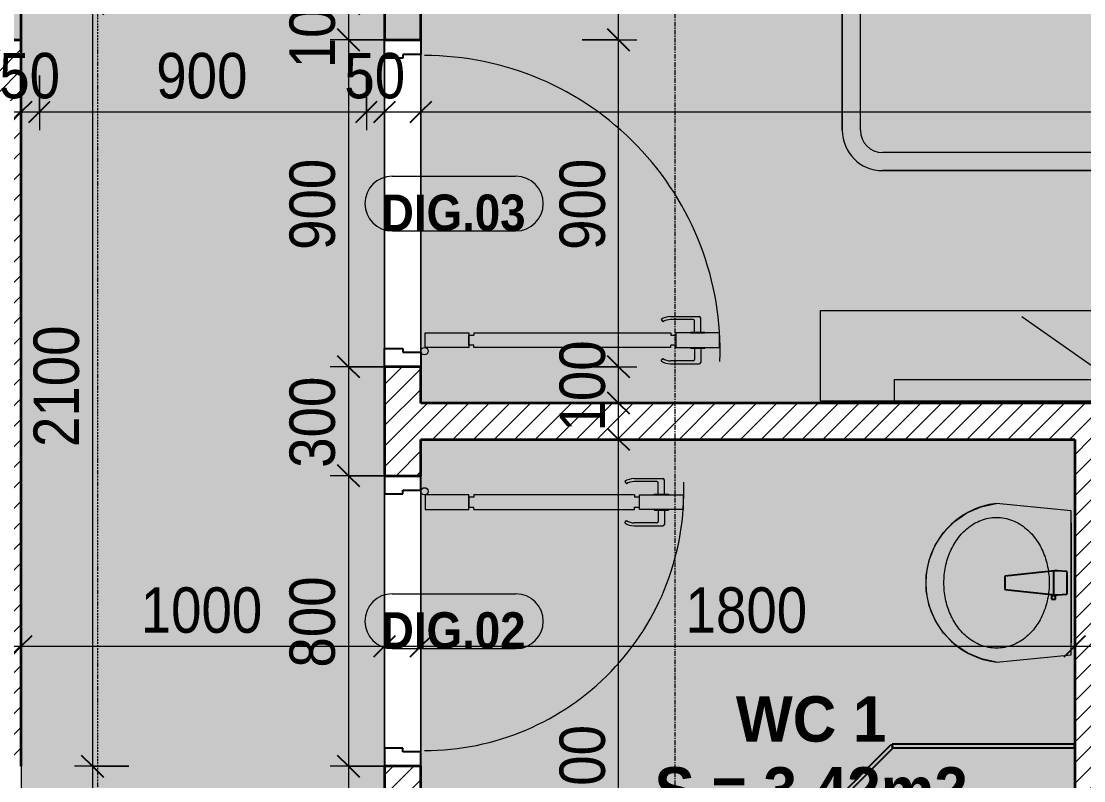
# Model space of a CAD drawing. Header units: millimetres. Extents: x 31499 to 223976, y 3719 to 80291.
# Drawn here: x 37053 to 39978, y 74297 to 76388 of the extents above; entities that cross this region are included whole.
import ezdxf

# ---------------------------------------------------------------- set-up
doc = ezdxf.new("R2010")
doc.units = ezdxf.units.MM
doc.linetypes.add('Dash Dot 3_16_', pattern=[7.9375, 4.7625, -1.5875, 0, -1.5875])
doc.linetypes.add('Grid Line', pattern=[22.225, 12.7, -3.175, 3.175, -3.175])
for name, color, linetype, lineweight in [('0-1', 7, 'Continuous', 5), ('A-ANNO-DIMS', 211, 'Continuous', 9), ('A-ANNO-DIMS-50', 211, 'Continuous', 9), ('A-DETL-GENF-1', 7, 'Continuous', 18), ('A-DETL-GENF-5', 9, 'Continuous', 18), ('A-DETL-MEDM', 33, 'Continuous', 35), ('A-DETL-THIN', 151, 'Continuous', 18), ('A-DOOR', 31, 'Continuous', 18), ('A-DOOR-1', 7, 'Continuous', 18), ('A-DOOR-3', 90, 'Continuous', 25), ('A-DOOR-IDEN', 31, 'Continuous', 9), ('A-FLOR-3', 7, 'Continuous', 18), ('A-GLAZ-CURT', 52, 'Continuous', 18), ('A-GLAZ-CURT-1', 90, 'Continuous', 25), ('A-WALL-5', 250, 'Continuous', 35), ('A-WALL-PATT-1', 9, 'Continuous', 18), ('G-ANNO-SYMB-1', 111, 'Dash Dot 3_16_', 18), ('G-ANNO-TEXT-1', 7, 'Continuous', 9), ('I-FURN', 30, 'Continuous', 18), ('I-FURN-2', 253, 'Continuous', 18), ('P-SANR-FIXT', 6, 'Continuous', 18), ('P-SANR-FIXT-1', 253, 'Continuous', 18), ('P-SANR-FIXT-2', 221, 'Continuous', 25), ('S-GRID-1', 1, 'Grid Line', 9)]:
    doc.layers.add(name, color=color, linetype=linetype, lineweight=lineweight)
doc.styles.add('Arial_B', font='arialbd.ttf', dxfattribs={"width": 0.9, "height": 100})
doc.styles.add('Arial_B_2', font='arialbd.ttf', dxfattribs={"width": 0.95, "height": 125})
doc.styles.add('UTM Avo', font='', dxfattribs={"width": 0.9, "height": 125})
doc.styles.get('UTM Avo').set_extended_font_data('UTM Avo')
doc.dimstyles.new('1_Dim_chi_tiet_2_5', dxfattribs={"dimscale": 304.8, "dimtxt": 124.912619, "dimasz": 0.19685, "dimexe": 0.164042, "dimexo": 0.0625, "dimgap": 0.016404, "dimtad": 1, "dimdec": 0, "dimrnd": 5, "dimzin": 0, "dimdsep": 46, "dimtxsty": 'UTM Avo', "dimblk1": 'OBLIQUE', "dimblk2": 'OBLIQUE', "dimsah": 1, "dimcen": 0.09, "dimdle": 0.164042, "dimazin": 0, "dimtfac": 1, "dimtdec": 4, "dimtix": 1, "dimtmove": 0, "dimatfit": 3, "dimfxl": 0.328084, "dimfxlon": 1, "dimtvp": 1, "dimtolj": 1, "dimtzin": 0, "dimarcsym": 2})
pattern_1 = [(45, (0, 0), (-28.284271, 28.284271), [])]

# ---------------------------------------------------------------- blocks, each defined once
blk = doc.blocks.new('DOOR_CW_01 CANH MO-PANEL KINH - DIW_01-900x2200-CỬA GỖ VÂN LAMINATE-553375-TKCS_CĂN HỘ LOẠI 2A - MẶT BẰNG')
at = {"layer": 'A-DETL-GENF-1'}
for p, q in [((-397, -182), (-397, -62)), ((-397, -62), (-357, -62)), ((-357, -62), (-357, -182)), ((-357, -182), (-397, -182)), ((-397, -196), (-391, -196)), ((-397, -738), (-397, -196)), ((-391, -196), (-391, -182)), ((-391, -182), (-363, -182)), ((-363, -182), (-363, -196)), ((-357, -196), (-363, -196)), ((-357, -196), (-357, -738)), ((-433.9, -711.2), (-427.3, -715.8)), ((-320.1, -711.2), (-326.7, -715.8)), ((-442, -737), (-442, -816.5)), ((-434, -799.5), (-434, -737)), ((-397, -738), (-391, -738)), ((-357, -752), (-397, -752)), ((-397, -752), (-397, -872)), ((-391, -752), (-391, -738)), ((-363, -752), (-391, -752)), ((-357, -738), (-363, -738)), ((-363, -738), (-363, -752)), ((-357, -872), (-357, -752)), ((-320, -799.5), (-320, -737)), ((-312, -737), (-312, -816.5)), ((-399, -803.5), (-430, -803.5)), ((-399, -792.2), (-399, -831.8)), ((-397, -792.2), (-399, -792.2)), ((-397, -792.2), (-397, -831.8)), ((-357, -792.2), (-357, -831.8)), ((-357, -792.2), (-355, -792.2)), ((-355, -792.2), (-355, -831.8)), ((-355, -803.5), (-324, -803.5)), ((-399, -820.5), (-438, -820.5)), ((-399, -831.8), (-397, -831.8)), ((-355, -831.8), (-357, -831.8)), ((-355, -820.5), (-316, -820.5)), ((-397, -872), (-357, -872))]:
    blk.add_line(p, q, dxfattribs=at)
blk.add_circle((-407, -60), 10, dxfattribs=at)
for centre, radius, start, end in [((-407, -60), 814, 268, 0), ((-397, -737), 45, 145, 180), ((-397, -737), 37, 145, 180), ((-357, -737), 37, 0, 35), ((-357, -737), 45, 360, 35), ((-438, -816.5), 4, 180, 270), ((-430, -799.5), 4, 180, 270), ((-324, -799.5), 4, 270, 0), ((-316, -816.5), 4, 270, 0)]:
    blk.add_arc(centre, radius, start, end, dxfattribs=at)
at = {"layer": 'A-DOOR-1'}
blk.add_line((-407, -50), (-382, -50), dxfattribs=at)
at = {"layer": 'A-DOOR-3'}
for p, q in [((-450, -50), (-450, 50)), ((-450, 50), (-400, 50)), ((-400, 50), (-400, 0)), ((400, 0), (400, 50)), ((400, 50), (450, 50)), ((-410, 0), (-410, -50)), ((-400, 0), (-410, 0)), ((410, 0), (400, 0)), ((410, -50), (410, 0)), ((-410, -50), (-450, -50)), ((450, -50), (410, -50))]:
    blk.add_line(p, q, dxfattribs=at)
blk = doc.blocks.new('DOOR_CW_01 CANH MO-PANEL KINH - DIG_02-800x2200-CỬA NHÔM KÍNH-400864-TKCS_CĂN HỘ LOẠI 2A - MẶT BẰNG')
at = {"layer": 'A-DETL-GENF-1'}
for p, q in [((-347, 772), (-307, 772)), ((-347, 652), (-347, 772)), ((-307, 772), (-307, 652)), ((-349, 731.8), (-347, 731.8)), ((-349, 692.2), (-349, 731.8)), ((-347, 692.2), (-347, 731.8)), ((-307, 692.2), (-307, 731.8)), ((-305, 731.8), (-307, 731.8)), ((-305, 692.2), (-305, 731.8)), ((-392, 637), (-392, 716.5)), ((-349, 720.5), (-388, 720.5)), ((-349, 703.5), (-380, 703.5)), ((-305, 720.5), (-266, 720.5)), ((-305, 703.5), (-274, 703.5)), ((-262, 637), (-262, 716.5)), ((-384, 699.5), (-384, 637)), ((-347, 692.2), (-349, 692.2)), ((-307, 692.2), (-305, 692.2)), ((-270, 699.5), (-270, 637)), ((-307, 652), (-347, 652)), ((-313, 652), (-341, 652)), ((-341, 652), (-341, 638)), ((-313, 638), (-313, 652)), ((-383.9, 611.2), (-377.3, 615.8)), ((-347, 638), (-341, 638)), ((-347, 638), (-347, 196)), ((-307, 638), (-313, 638)), ((-307, 196), (-307, 638)), ((-270.1, 611.2), (-276.7, 615.8)), ((-347, 196), (-341, 196)), ((-307, 182), (-347, 182)), ((-347, 182), (-347, 62)), ((-341, 196), (-341, 182)), ((-341, 182), (-313, 182)), ((-307, 196), (-313, 196)), ((-313, 182), (-313, 196)), ((-307, 62), (-307, 182)), ((-347, 62), (-307, 62))]:
    blk.add_line(p, q, dxfattribs=at)
blk.add_circle((-357, 60), 10, dxfattribs=at)
for centre, radius, start, end in [((-357, 60), 714, 360, 92), ((-388, 716.5), 4, 90, 180), ((-380, 699.5), 4, 90, 180), ((-274, 699.5), 4, 0, 90), ((-266, 716.5), 4, 0, 90), ((-347, 637), 45, 180, 215), ((-347, 637), 37, 180, 215), ((-307, 637), 37, 325, 0), ((-307, 637), 45, 325, 0)]:
    blk.add_arc(centre, radius, start, end, dxfattribs=at)
at = {"layer": 'A-DOOR-1'}
blk.add_line((-357, 50), (-332, 50), dxfattribs=at)
at = {"layer": 'A-DOOR-3'}
for p, q in [((-360, 50), (-400, 50)), ((-400, 50), (-400, -50)), ((-360, 0), (-360, 50)), ((400, 50), (360, 50)), ((360, 50), (360, 0)), ((400, -50), (400, 50)), ((-350, 0), (-360, 0)), ((-350, -50), (-350, 0)), ((360, 0), (350, 0)), ((350, 0), (350, -50)), ((-400, -50), (-350, -50)), ((350, -50), (400, -50))]:
    blk.add_line(p, q, dxfattribs=at)
blk = doc.blocks.new('bonruatreo - Chậu rửa-348246-TKCS_CĂN HỘ LOẠI 2A - MẶT BẰNG')
at = {"layer": 'P-SANR-FIXT-1'}
for p, q in [((-218.6, 205), (-198.4, 0)), ((198.4, 0), (218.6, 205)), ((-198.4, 0), (198.4, 0)), ((165, 0), (-165, 0))]:
    blk.add_line(p, q, dxfattribs=at)
at = {"layer": 'P-SANR-FIXT-1', "flags": 128}
blk.add_lwpolyline([(-218.6, 205), (-209.7, 246.6), (-192.9, 285.8), (-168.9, 321), (-138.6, 350.9), (-103.1, 374.4), (-63.7, 390.6), (-22, 398.9), (20.6, 399), (62.4, 391), (101.9, 375), (137.5, 351.7), (168, 322), (192.2, 287), (209.2, 247.9), (218.4, 206.4), (218.6, 205)], dxfattribs=at)
at = {"layer": 'P-SANR-FIXT-1'}
blk.add_arc((0, 180), 220, 6.525, 173.475, dxfattribs=at)
for points in [[(-180, 205), (-180, 212.4), (-178.6, 227.3), (-172.4, 248.8), (-162.5, 268.9), (-149.4, 287), (-133.8, 303), (-116.1, 316.6), (-96.9, 327.9), (-76.5, 336.8), (-55.2, 343.5), (-33.3, 347.9), (-11.2, 350.1), (11.1, 350.1), (33.3, 347.9), (55.2, 343.5), (76.5, 336.8), (96.9, 327.9), (116.1, 316.6), (133.8, 302.9), (149.5, 287), (162.5, 268.8), (172.4, 248.8), (178.6, 227.3), (180, 212.4), (180, 205)], [(180, 205), (180, 197.6), (178.6, 182.7), (172.4, 161.2), (162.5, 141.2), (149.5, 123), (133.8, 107.1), (116.1, 93.4), (96.9, 82.1), (76.5, 73.2), (55.2, 66.5), (33.3, 62.1), (11.1, 59.9), (-11.2, 59.9), (-33.3, 62.1), (-55.2, 66.5), (-76.5, 73.2), (-96.9, 82.1), (-116.1, 93.4), (-133.8, 107), (-149.4, 123), (-162.5, 141.1), (-172.4, 161.2), (-178.6, 182.7), (-180, 197.6), (-180, 205)]]:
    blk.add_open_spline(points, degree=3, dxfattribs=at)
at = {"layer": 'P-SANR-FIXT-2'}
for p, q in [((-18.5, 182.5), (-32.2, 52.9)), ((18.5, 182.5), (-18.5, 182.5)), ((33, 45.4), (18.5, 182.5)), ((-35.6, 54.2), (-44.7, 54.2)), ((-44.7, 54.2), (-44.7, 42.8)), ((-44.7, 42.8), (-35.6, 42.8)), ((-35.6, 52.9), (-35.6, 54.2)), ((-32.2, 52.9), (-35.6, 52.9)), ((-35.6, 44.2), (-35.6, 52.9)), ((-35.6, 42.8), (-35.6, 44.2)), ((-35.6, 44.2), (-33.1, 44.2)), ((-32.2, 52.9), (-33.1, 44.2)), ((-33, 37.3), (-31.4, 12.2)), ((32.7, 48.5), (-32.7, 48.5)), ((31.4, 12.2), (33, 37.3)), ((-30.2, 11), (30.2, 11))]:
    blk.add_line(p, q, dxfattribs=at)
for centre, radius, start, end in [((5.5, 41.4), 38.7, 175.8543, 186.034), ((-5.5, 41.4), 38.7, 353.966, 6.034), ((-30.1, 12.3), 1.3, 183.5997, 268.7722), ((30.1, 12.3), 1.3, 271.2278, 356.4003)]:
    blk.add_arc(centre, radius, start, end, dxfattribs=at)
blk = doc.blocks.new('System Panel - Glazed-901211-TKCS_CĂN HỘ LOẠI 2A - MẶT BẰNG')
at = {"layer": 'A-GLAZ-CURT-1'}
for p, q in [((316.6, 5), (-316.6, 5)), ((-316.6, 5), (-316.6, -5)), ((316.6, -5), (316.6, 5)), ((-316.6, -5), (316.6, -5))]:
    blk.add_line(p, q, dxfattribs=at)
blk = doc.blocks.new('System Panel - Glazed-901212-TKCS_CĂN HỘ LOẠI 2A - MẶT BẰNG')
at = {"layer": 'A-GLAZ-CURT-1'}
for p, q in [((251.1, 5), (-251.1, 5)), ((-251.1, 5), (-251.1, -5)), ((251.1, -5), (251.1, 5)), ((-251.1, -5), (251.1, -5))]:
    blk.add_line(p, q, dxfattribs=at)
blk = doc.blocks.new('GIUONG NGU-2TAB-1600x2000 - GIUONG NGU-2TAB-1600x2000-V5-TKCS_CĂN HỘ LOẠI 2A - MẶT BẰNG')
at = {"layer": 'I-FURN-2'}
for p, q in [((458.5, 0), (8.5, 0)), ((8.5, 0), (8.5, -50)), ((458.5, -50), (458.5, 0)), ((2108.2, 0), (458.5, 0)), ((458.5, 0), (458.5, -50)), ((458.5, 0), (2108.2, 0)), ((2108.2, -50), (2108.2, 0)), ((2558.2, 0), (2108.2, 0)), ((2108.2, 0), (2108.2, -50)), ((2558.2, -50), (2558.2, 0)), ((458.5, -50), (8.5, -50)), ((8.5, -50), (8.5, -450.3)), ((8.5, -50), (458.5, -50)), ((458.5, -50), (8.5, -50)), ((8.5, -50), (8.5, -450.3)), ((458.5, -450.3), (458.5, -50)), ((2108.2, -50), (458.5, -50)), ((458.5, -50), (458.5, -1938.9)), ((458.5, -50), (2108.2, -50)), ((458.5, -1938.9), (458.5, -50)), ((458.5, -450.3), (458.5, -50)), ((458.5, -50), (2108.2, -50)), ((2558.2, -50), (2108.2, -50)), ((2108.2, -50), (2108.2, -450.3)), ((2108.2, -1938.9), (2108.2, -50)), ((2108.2, -50), (2558.2, -50)), ((2108.2, -50), (2558.2, -50)), ((2108.2, -450.3), (2108.2, -50)), ((2108.2, -50), (2108.2, -1938.9)), ((2558.2, -450.3), (2558.2, -50)), ((2558.2, -50), (2558.2, -450.3)), ((233.5, -86.8), (233.5, -413.5)), ((2333.2, -86.8), (2333.2, -413.5)), ((508.5, -100), (2058.2, -100)), ((508.5, -1938.9), (508.5, -100)), ((2058.2, -100), (2058.2, -1938.9)), ((120.2, -250.2), (346.8, -250.2)), ((2446.5, -250.2), (2219.8, -250.2)), ((8.5, -450.3), (458.5, -450.3)), ((8.5, -450.3), (458.5, -450.3)), ((2108.2, -450.3), (2558.2, -450.3)), ((2558.2, -450.3), (2108.2, -450.3)), ((1997.1, -2000), (569.6, -2000)), ((569.6, -2050), (1997.1, -2050)), ((1997.1, -2050), (569.6, -2050))]:
    blk.add_line(p, q, dxfattribs=at)
for centre in [(233.5, -250.2), (2333.2, -250.2)]:
    blk.add_circle(centre, 150.7, dxfattribs=at)
for centre, radius, start, end in [((569.6, -1938.9), 111.1, 180, 270), ((569.6, -1938.9), 111.1, 180, 270), ((569.6, -1938.9), 61.1, 180, 270), ((1997.1, -1938.9), 111.1, 270, 360), ((1997.1, -1938.9), 61.1, 270, 0), ((1997.1, -1938.9), 111.1, 270, 0)]:
    blk.add_arc(centre, radius, start, end, dxfattribs=at)
blk = doc.blocks.new('RES_BAN AN - RES_BAN AN-901221-TKCS_CĂN HỘ LOẠI 2A - MẶT BẰNG')
at = {"layer": 'I-FURN-2'}
for p, q in [((0, 250), (1600, 250)), ((0, 0), (0, 250)), ((1600, 250), (1600, 0)), ((1600, 0), (0, 0))]:
    blk.add_line(p, q, dxfattribs=at)
blk = doc.blocks.new('KE TIVI-2 - KE TIVI-2-901222-TKCS_CĂN HỘ LOẠI 2A - MẶT BẰNG')
at = {"layer": 'I-FURN-2'}
for p, q in [((0, 60), (-245.7, 232.1)), ((213, 209.1), (0, 60)), ((-595.6, 60), (595.6, 60)), ((-595.6, 0), (-595.6, 60)), ((595.6, 60), (595.6, 0)), ((595.6, 0), (-595.6, 0))]:
    blk.add_line(p, q, dxfattribs=at)
blk = doc.blocks.new('NCV_TKTC_TANG 2_rvt-1-TKCS_CĂN HỘ LOẠI 2A - MẶT BẰNG')
at = {"layer": 'A-WALL-PATT-1'}
h = blk.add_hatch(dxfattribs=at)
h.set_pattern_fill('FP_1', color=256, style=0, pattern_type=2)
h.set_pattern_definition(pattern_1)
h.paths.add_polyline_path([(37014.4, 74336.9), (37052.6, 74336.9), (37052.6, 76336.9), (36952.6, 76336.9), (36952.6, 74336.9)])
h = blk.add_hatch(dxfattribs=at)
h.set_pattern_fill('FP_1', color=256, style=0, pattern_type=2)
h.set_pattern_definition(pattern_1)
h.paths.add_polyline_path([(38084.6, 73436.9), (38152.6, 73436.9), (38152.6, 74336.9), (38052.6, 74336.9), (38052.6, 73436.9)])
h.paths.add_polyline_path([(38152.6, 75136.9), (38152.6, 75436.9), (38052.6, 75436.9), (38052.6, 75136.9)])
h = blk.add_hatch(dxfattribs=at)
h.set_pattern_fill('FP_1', color=256, style=0, pattern_type=2)
h.set_pattern_definition(pattern_1)
h.paths.add_polyline_path([(38353, 75236.9), (40052.6, 75236.9), (40052.6, 75336.9), (38152.6, 75336.9), (38152.6, 75236.9)])
h = blk.add_hatch(dxfattribs=at)
h.set_pattern_fill('FP_1', color=256, style=0, pattern_type=2)
h.set_pattern_definition(pattern_1)
h.paths.add_polyline_path([(40052.6, 73436.9), (40052.6, 75236.9), (39952.6, 75236.9), (39952.6, 73436.9)])
at = {"layer": 'A-FLOR-3'}
for p, q in [((38052.6, 75486.9), (38052.6, 76286.9)), ((38052.6, 76286.9), (38052.6, 75486.9)), ((38152.6, 76296.9), (38152.6, 75476.9)), ((38152.6, 75476.9), (38152.6, 76296.9)), ((38052.6, 74386.9), (38052.6, 75086.9)), ((38052.6, 75086.9), (38052.6, 74386.9)), ((38152.6, 74376.9), (38152.6, 75096.9)), ((39452, 74386.9), (39952.6, 74386.9))]:
    blk.add_line(p, q, dxfattribs=at)
at = {"layer": 'A-WALL-5'}
for p, q in [((37052.6, 74336.9), (37052.6, 76336.9)), ((38152.6, 75436.9), (38052.6, 75436.9)), ((38052.6, 75436.9), (38052.6, 75136.9)), ((38152.6, 75336.9), (38152.6, 75436.9)), ((40052.6, 75336.9), (38152.6, 75336.9)), ((38152.6, 75136.9), (38152.6, 75236.9)), ((38152.6, 75236.9), (39952.6, 75236.9)), ((39952.6, 75236.9), (39952.6, 73436.9)), ((38052.6, 75136.9), (38152.6, 75136.9)), ((38152.6, 74336.9), (38052.6, 74336.9)), ((38052.6, 74336.9), (38052.6, 73436.9)), ((38152.6, 73436.9), (38152.6, 74336.9))]:
    blk.add_line(p, q, dxfattribs=at)
at = {"layer": 'A-DOOR'}
for name, p, rotation in [('DOOR_CW_01 CANH MO-PANEL KINH - DIW_01-900x2200-CỬA GỖ VÂN LAMINATE-553375-TKCS_CĂN HỘ LOẠI 2A - MẶT BẰNG', (38102.6, 75886.9), 89.99999999999908), ('DOOR_CW_01 CANH MO-PANEL KINH - DIG_02-800x2200-CỬA NHÔM KÍNH-400864-TKCS_CĂN HỘ LOẠI 2A - MẶT BẰNG', (38102.6, 74736.9), 269.9999999999991)]:
    blk.add_blockref(name, p, dxfattribs=dict(at, rotation=rotation))
at = {"layer": 'A-GLAZ-CURT', "rotation": 44.99999999999893}
blk.add_blockref('System Panel - Glazed-901211-TKCS_CĂN HỘ LOẠI 2A - MẶT BẰNG', (39226.4, 74168.5), dxfattribs=at)
at = {"layer": 'A-GLAZ-CURT'}
blk.add_blockref('System Panel - Glazed-901212-TKCS_CĂN HỘ LOẠI 2A - MẶT BẰNG', (39701.4, 74392.4), dxfattribs=at)
at = {"layer": 'I-FURN'}
for name, p in [('GIUONG NGU-2TAB-1600x2000 - GIUONG NGU-2TAB-1600x2000-V5-TKCS_CĂN HỘ LOẠI 2A - MẶT BẰNG', (38854.1, 78026.9)), ('RES_BAN AN - RES_BAN AN-901221-TKCS_CĂN HỘ LOẠI 2A - MẶT BẰNG', (39252.6, 75342)), ('KE TIVI-2 - KE TIVI-2-901222-TKCS_CĂN HỘ LOẠI 2A - MẶT BẰNG', (40052.6, 75342))]:
    blk.add_blockref(name, p, dxfattribs=at)
at = {"layer": 'P-SANR-FIXT', "rotation": 89.99999999999937}
blk.add_blockref('bonruatreo - Chậu rửa-348246-TKCS_CĂN HỘ LOẠI 2A - MẶT BẰNG', (39942.6, 74842), dxfattribs=at)
blk = doc.blocks.new('STN_Door Tag - STN_Door Tag-1788670-TKCS_CĂN HỘ LOẠI 2A - MẶT BẰNG')
at = {"layer": 'A-DOOR-IDEN'}
for p, q in [((-3.37, 1.495), (3.431, 1.495)), ((-3.37, -1.524), (3.431, -1.524))]:
    blk.add_line(p, q, dxfattribs=at)
for centre, start, end in [((-3.37, -0.015), 90, 270), ((3.431, -0.015), 270, 90)]:
    blk.add_arc(centre, 1.509, start, end, dxfattribs=at)
blk = doc.blocks.new('DIMBLOCK26-TKCS_CĂN HỘ LOẠI 2A - MẶT BẰNG')
at = {"layer": 'A-ANNO-DIMS-50'}
for p, q in [((37052.6, 74767.1), (37052.6, 74617.1)), ((37052.6, 74667.1), (37052.6, 74767.1)), ((38052.6, 74767.1), (38052.6, 74617.1)), ((38052.6, 74667.1), (38052.6, 74767.1)), ((37002.6, 74667.1), (38102.6, 74667.1))]:
    blk.add_line(p, q, dxfattribs=at)
at = {"layer": 'A-ANNO-DIMS-50', "lineweight": 25}
for p, q in [((37052.6, 74667.1), (37082.6, 74697.1)), ((38052.6, 74667.1), (38082.6, 74697.1)), ((37052.6, 74667.1), (37022.6, 74637.1)), ((38052.6, 74667.1), (38022.6, 74637.1))]:
    blk.add_line(p, q, dxfattribs=at)
at = {"layer": 'A-ANNO-DIMS-50', "color": 0, "insert": (37381.4, 74829.5), "char_height": 125, "width": 410.824, "attachment_point": 1, "line_spacing_factor": 1.110334, "style": 'UTM Avo'}
blk.add_mtext('1000', dxfattribs=at)
blk = doc.blocks.new('_Oblique')
at = {"color": 0, "linetype": 'ByBlock', "lineweight": -2}
blk.add_line((-0.5, -0.5), (0.5, 0.5), dxfattribs=at)
blk = doc.blocks.new('DIMBLOCK32-TKCS_CĂN HỘ LOẠI 2A - MẶT BẰNG')
at = {"layer": 'A-ANNO-DIMS-50'}
for p, q in [((38152.6, 74767.1), (38152.6, 74617.1)), ((38152.6, 74667.1), (38152.6, 74767.1)), ((39952.6, 74767.1), (39952.6, 74617.1)), ((39952.6, 74667.1), (39952.6, 74767.1)), ((38102.6, 74667.1), (40002.6, 74667.1))]:
    blk.add_line(p, q, dxfattribs=at)
at = {"layer": 'A-ANNO-DIMS-50', "lineweight": 25}
for p, q in [((38152.6, 74667.1), (38182.6, 74697.1)), ((39952.6, 74667.1), (39982.6, 74697.1)), ((38152.6, 74667.1), (38122.6, 74637.1)), ((39952.6, 74667.1), (39922.6, 74637.1))]:
    blk.add_line(p, q, dxfattribs=at)
at = {"layer": 'A-ANNO-DIMS-50', "color": 0, "insert": (38881.4, 74829.5), "char_height": 125, "width": 410.824, "attachment_point": 1, "line_spacing_factor": 1.110334, "style": 'UTM Avo'}
blk.add_mtext('1800', dxfattribs=at)
blk = doc.blocks.new('DIMBLOCK35-TKCS_CĂN HỘ LOẠI 2A - MẶT BẰNG')
at = {"layer": 'A-ANNO-DIMS-50', "lineweight": 25}
for p, q in [((38696.8, 75236.9), (38666.8, 75266.9)), ((38696.8, 75236.9), (38726.8, 75206.9)), ((38696.8, 73336.9), (38666.8, 73366.9)), ((38696.8, 73336.9), (38726.8, 73306.9))]:
    blk.add_line(p, q, dxfattribs=at)
at = {"layer": 'A-ANNO-DIMS-50'}
for p, q in [((38696.8, 73286.9), (38696.8, 75286.9)), ((38596.8, 75236.9), (38746.8, 75236.9)), ((38696.8, 75236.9), (38596.8, 75236.9)), ((38596.8, 73336.9), (38746.8, 73336.9)), ((38696.8, 73336.9), (38596.8, 73336.9))]:
    blk.add_line(p, q, dxfattribs=at)
at = {"layer": 'A-ANNO-DIMS-50', "color": 0, "insert": (38534.4, 74115.8), "char_height": 125, "width": 410.824, "attachment_point": 1, "rotation": 90, "line_spacing_factor": 1.110334, "style": 'UTM Avo'}
blk.add_mtext('1900', dxfattribs=at)
blk = doc.blocks.new('DIMBLOCK36-TKCS_CĂN HỘ LOẠI 2A - MẶT BẰNG')
at = {"layer": 'A-ANNO-DIMS-50'}
for p, q in [((38152.6, 76238.6), (38152.6, 76088.6)), ((38152.6, 76138.6), (38152.6, 76238.6)), ((42452.6, 76238.6), (42452.6, 76088.6)), ((42452.6, 76138.6), (42452.6, 76238.6)), ((38102.6, 76138.6), (42502.6, 76138.6))]:
    blk.add_line(p, q, dxfattribs=at)
at = {"layer": 'A-ANNO-DIMS-50', "lineweight": 25}
for p, q in [((38152.6, 76138.6), (38182.6, 76168.6)), ((42452.6, 76138.6), (42482.6, 76168.6)), ((38152.6, 76138.6), (38122.6, 76108.6)), ((42452.6, 76138.6), (42422.6, 76108.6))]:
    blk.add_line(p, q, dxfattribs=at)
at = {"layer": 'A-ANNO-DIMS-50', "color": 0, "insert": (40131.4, 76301), "char_height": 125, "width": 410.824, "attachment_point": 1, "line_spacing_factor": 1.110334, "style": 'UTM Avo'}
blk.add_mtext('4300', dxfattribs=at)
blk = doc.blocks.new('DIMBLOCK38-TKCS_CĂN HỘ LOẠI 2A - MẶT BẰNG')
at = {"layer": 'A-ANNO-DIMS-50'}
for p, q in [((37052.6, 76238.6), (37052.6, 76088.6)), ((37052.6, 76138.6), (37052.6, 76238.6)), ((37102.6, 76238.6), (37102.6, 76088.6)), ((37102.6, 76138.6), (37102.6, 76238.6)), ((37002.6, 76138.6), (37102.6, 76138.6))]:
    blk.add_line(p, q, dxfattribs=at)
at = {"layer": 'A-ANNO-DIMS-50', "lineweight": 25}
for p, q in [((37052.6, 76138.6), (37082.6, 76168.6)), ((37102.6, 76138.6), (37132.6, 76168.6)), ((37052.6, 76138.6), (37022.6, 76108.6)), ((37102.6, 76138.6), (37072.6, 76108.6))]:
    blk.add_line(p, q, dxfattribs=at)
at = {"layer": 'A-ANNO-DIMS-50', "color": 0, "insert": (36992, 76301), "char_height": 125, "width": 205.412, "attachment_point": 1, "line_spacing_factor": 1.110334, "style": 'UTM Avo'}
blk.add_mtext('50', dxfattribs=at)
blk = doc.blocks.new('DIMBLOCK39-TKCS_CĂN HỘ LOẠI 2A - MẶT BẰNG')
at = {"layer": 'A-ANNO-DIMS-50'}
for p, q in [((37102.6, 76238.6), (37102.6, 76088.6)), ((37102.6, 76138.6), (37102.6, 76238.6)), ((38002.6, 76238.6), (38002.6, 76088.6)), ((38002.6, 76138.6), (38002.6, 76238.6)), ((37102.6, 76138.6), (38002.6, 76138.6))]:
    blk.add_line(p, q, dxfattribs=at)
at = {"layer": 'A-ANNO-DIMS-50', "lineweight": 25}
for p, q in [((37102.6, 76138.6), (37132.6, 76168.6)), ((38002.6, 76138.6), (38032.6, 76168.6)), ((37102.6, 76138.6), (37072.6, 76108.6)), ((38002.6, 76138.6), (37972.6, 76108.6))]:
    blk.add_line(p, q, dxfattribs=at)
at = {"layer": 'A-ANNO-DIMS-50', "color": 0, "insert": (37424.2, 76301), "char_height": 125, "width": 308.118, "attachment_point": 1, "line_spacing_factor": 1.110334, "style": 'UTM Avo'}
blk.add_mtext('900', dxfattribs=at)
blk = doc.blocks.new('DIMBLOCK40-TKCS_CĂN HỘ LOẠI 2A - MẶT BẰNG')
at = {"layer": 'A-ANNO-DIMS-50'}
for p, q in [((38002.6, 76238.6), (38002.6, 76088.6)), ((38002.6, 76138.6), (38002.6, 76238.6)), ((38052.6, 76238.6), (38052.6, 76088.6)), ((38052.6, 76138.6), (38052.6, 76238.6)), ((38002.6, 76138.6), (38102.6, 76138.6))]:
    blk.add_line(p, q, dxfattribs=at)
at = {"layer": 'A-ANNO-DIMS-50', "lineweight": 25}
for p, q in [((38002.6, 76138.6), (38032.6, 76168.6)), ((38052.6, 76138.6), (38082.6, 76168.6)), ((38002.6, 76138.6), (37972.6, 76108.6)), ((38052.6, 76138.6), (38022.6, 76108.6))]:
    blk.add_line(p, q, dxfattribs=at)
at = {"layer": 'A-ANNO-DIMS-50', "color": 0, "insert": (37942, 76301), "char_height": 125, "width": 205.412, "attachment_point": 1, "line_spacing_factor": 1.110334, "style": 'UTM Avo'}
blk.add_mtext('50', dxfattribs=at)
blk = doc.blocks.new('DIMBLOCK41-TKCS_CĂN HỘ LOẠI 2A - MẶT BẰNG')
at = {"layer": 'A-ANNO-DIMS-50', "lineweight": 25}
for p, q in [((37248.7, 76436.9), (37218.7, 76466.9)), ((37248.7, 76436.9), (37278.7, 76406.9)), ((37248.7, 74336.9), (37218.7, 74366.9)), ((37248.7, 74336.9), (37278.7, 74306.9))]:
    blk.add_line(p, q, dxfattribs=at)
at = {"layer": 'A-ANNO-DIMS-50'}
for p, q in [((37248.7, 76486.9), (37248.7, 74336.9)), ((37348.7, 76436.9), (37198.7, 76436.9)), ((37248.7, 76436.9), (37348.7, 76436.9)), ((37348.7, 74336.9), (37198.7, 74336.9)), ((37248.7, 74336.9), (37348.7, 74336.9))]:
    blk.add_line(p, q, dxfattribs=at)
at = {"layer": 'A-ANNO-DIMS-50', "color": 0, "insert": (37086.3, 75215.8), "char_height": 125, "width": 410.824, "attachment_point": 1, "rotation": 90, "line_spacing_factor": 1.110334, "style": 'UTM Avo'}
blk.add_mtext('2100', dxfattribs=at)
blk = doc.blocks.new('DIMBLOCK42-TKCS_CĂN HỘ LOẠI 2A - MẶT BẰNG')
at = {"layer": 'A-ANNO-DIMS-50', "lineweight": 25}
for p, q in [((37248.7, 74336.9), (37218.7, 74366.9)), ((37248.7, 74336.9), (37278.7, 74306.9)), ((37248.7, 73436.9), (37218.7, 73466.9)), ((37248.7, 73436.9), (37278.7, 73406.9))]:
    blk.add_line(p, q, dxfattribs=at)
at = {"layer": 'A-ANNO-DIMS-50'}
for p, q in [((37348.7, 74336.9), (37198.7, 74336.9)), ((37248.7, 74336.9), (37248.7, 73436.9)), ((37248.7, 74336.9), (37348.7, 74336.9)), ((37348.7, 73436.9), (37198.7, 73436.9)), ((37248.7, 73436.9), (37348.7, 73436.9))]:
    blk.add_line(p, q, dxfattribs=at)
at = {"layer": 'A-ANNO-DIMS-50', "color": 0, "insert": (37086.3, 73758.6), "char_height": 125, "width": 308.118, "attachment_point": 1, "rotation": 90, "line_spacing_factor": 1.110334, "style": 'UTM Avo'}
blk.add_mtext('900', dxfattribs=at)
blk = doc.blocks.new('DIMBLOCK44-TKCS_CĂN HỘ LOẠI 2A - MẶT BẰNG')
at = {"layer": 'A-ANNO-DIMS-50', "lineweight": 25}
for p, q in [((37953.4, 76436.9), (37923.4, 76466.9)), ((37953.4, 76436.9), (37983.4, 76406.9)), ((37953.4, 76336.9), (37923.4, 76366.9)), ((37953.4, 76336.9), (37983.4, 76306.9))]:
    blk.add_line(p, q, dxfattribs=at)
at = {"layer": 'A-ANNO-DIMS-50'}
for p, q in [((37953.4, 76486.9), (37953.4, 76336.9)), ((38053.4, 76436.9), (37903.4, 76436.9)), ((37953.4, 76436.9), (38053.4, 76436.9)), ((38053.4, 76336.9), (37903.4, 76336.9)), ((37953.4, 76336.9), (38053.4, 76336.9))]:
    blk.add_line(p, q, dxfattribs=at)
at = {"layer": 'A-ANNO-DIMS-50', "color": 0, "insert": (37791, 76258.6), "char_height": 125, "width": 308.118, "attachment_point": 1, "rotation": 90, "line_spacing_factor": 1.110334, "style": 'UTM Avo'}
blk.add_mtext('100', dxfattribs=at)
blk = doc.blocks.new('DIMBLOCK45-TKCS_CĂN HỘ LOẠI 2A - MẶT BẰNG')
at = {"layer": 'A-ANNO-DIMS-50', "lineweight": 25}
for p, q in [((37953.4, 76336.9), (37923.4, 76366.9)), ((37953.4, 76336.9), (37983.4, 76306.9)), ((37953.4, 75436.9), (37923.4, 75466.9)), ((37953.4, 75436.9), (37983.4, 75406.9))]:
    blk.add_line(p, q, dxfattribs=at)
at = {"layer": 'A-ANNO-DIMS-50'}
for p, q in [((38053.4, 76336.9), (37903.4, 76336.9)), ((37953.4, 76336.9), (37953.4, 75436.9)), ((37953.4, 76336.9), (38053.4, 76336.9)), ((38053.4, 75436.9), (37903.4, 75436.9)), ((37953.4, 75436.9), (38053.4, 75436.9))]:
    blk.add_line(p, q, dxfattribs=at)
at = {"layer": 'A-ANNO-DIMS-50', "color": 0, "insert": (37791, 75758.6), "char_height": 125, "width": 308.118, "attachment_point": 1, "rotation": 90, "line_spacing_factor": 1.110334, "style": 'UTM Avo'}
blk.add_mtext('900', dxfattribs=at)
blk = doc.blocks.new('DIMBLOCK46-TKCS_CĂN HỘ LOẠI 2A - MẶT BẰNG')
at = {"layer": 'A-ANNO-DIMS-50', "lineweight": 25}
for p, q in [((37953.4, 75436.9), (37923.4, 75466.9)), ((37953.4, 75436.9), (37983.4, 75406.9)), ((37953.4, 75136.9), (37923.4, 75166.9)), ((37953.4, 75136.9), (37983.4, 75106.9))]:
    blk.add_line(p, q, dxfattribs=at)
at = {"layer": 'A-ANNO-DIMS-50'}
for p, q in [((38053.4, 75436.9), (37903.4, 75436.9)), ((37953.4, 75436.9), (37953.4, 75136.9)), ((37953.4, 75436.9), (38053.4, 75436.9)), ((38053.4, 75136.9), (37903.4, 75136.9)), ((37953.4, 75136.9), (38053.4, 75136.9))]:
    blk.add_line(p, q, dxfattribs=at)
at = {"layer": 'A-ANNO-DIMS-50', "color": 0, "insert": (37791, 75158.6), "char_height": 125, "width": 308.118, "attachment_point": 1, "rotation": 90, "line_spacing_factor": 1.110334, "style": 'UTM Avo'}
blk.add_mtext('300', dxfattribs=at)
blk = doc.blocks.new('DIMBLOCK47-TKCS_CĂN HỘ LOẠI 2A - MẶT BẰNG')
at = {"layer": 'A-ANNO-DIMS-50', "lineweight": 25}
for p, q in [((37953.4, 75136.9), (37923.4, 75166.9)), ((37953.4, 75136.9), (37983.4, 75106.9)), ((37953.4, 74336.9), (37923.4, 74366.9)), ((37953.4, 74336.9), (37983.4, 74306.9))]:
    blk.add_line(p, q, dxfattribs=at)
at = {"layer": 'A-ANNO-DIMS-50'}
for p, q in [((38053.4, 75136.9), (37903.4, 75136.9)), ((37953.4, 75136.9), (37953.4, 74336.9)), ((37953.4, 75136.9), (38053.4, 75136.9)), ((38053.4, 74336.9), (37903.4, 74336.9)), ((37953.4, 74336.9), (38053.4, 74336.9))]:
    blk.add_line(p, q, dxfattribs=at)
at = {"layer": 'A-ANNO-DIMS-50', "color": 0, "insert": (37791, 74608.6), "char_height": 125, "width": 308.118, "attachment_point": 1, "rotation": 90, "line_spacing_factor": 1.110334, "style": 'UTM Avo'}
blk.add_mtext('800', dxfattribs=at)
blk = doc.blocks.new('DIMBLOCK48-TKCS_CĂN HỘ LOẠI 2A - MẶT BẰNG')
at = {"layer": 'A-ANNO-DIMS-50', "lineweight": 25}
for p, q in [((37953.4, 74336.9), (37923.4, 74366.9)), ((37953.4, 74336.9), (37983.4, 74306.9)), ((37953.4, 73236.9), (37923.4, 73266.9)), ((37953.4, 73236.9), (37983.4, 73206.9))]:
    blk.add_line(p, q, dxfattribs=at)
at = {"layer": 'A-ANNO-DIMS-50'}
for p, q in [((38053.4, 74336.9), (37903.4, 74336.9)), ((37953.4, 74336.9), (37953.4, 73186.9)), ((37953.4, 74336.9), (38053.4, 74336.9)), ((38053.4, 73236.9), (37903.4, 73236.9)), ((37953.4, 73236.9), (38053.4, 73236.9))]:
    blk.add_line(p, q, dxfattribs=at)
at = {"layer": 'A-ANNO-DIMS-50', "color": 0, "insert": (37791, 73615.8), "char_height": 125, "width": 410.824, "attachment_point": 1, "rotation": 90, "line_spacing_factor": 1.110334, "style": 'UTM Avo'}
blk.add_mtext('1100', dxfattribs=at)
blk = doc.blocks.new('DIMBLOCK49-TKCS_CĂN HỘ LOẠI 2A - MẶT BẰNG')
at = {"layer": 'A-ANNO-DIMS-50', "lineweight": 25}
for p, q in [((38696.8, 75436.9), (38666.8, 75466.9)), ((38696.8, 75436.9), (38726.8, 75406.9)), ((38696.8, 75336.9), (38666.8, 75366.9)), ((38696.8, 75336.9), (38726.8, 75306.9))]:
    blk.add_line(p, q, dxfattribs=at)
at = {"layer": 'A-ANNO-DIMS-50'}
for p, q in [((38596.8, 75436.9), (38746.8, 75436.9)), ((38696.8, 75436.9), (38596.8, 75436.9)), ((38696.8, 75286.9), (38696.8, 75436.9)), ((38596.8, 75336.9), (38746.8, 75336.9)), ((38696.8, 75336.9), (38596.8, 75336.9))]:
    blk.add_line(p, q, dxfattribs=at)
at = {"layer": 'A-ANNO-DIMS-50', "color": 0, "insert": (38534.4, 75258.6), "char_height": 125, "width": 308.118, "attachment_point": 1, "rotation": 90, "line_spacing_factor": 1.110334, "style": 'UTM Avo'}
blk.add_mtext('100', dxfattribs=at)
blk = doc.blocks.new('DIMBLOCK50-TKCS_CĂN HỘ LOẠI 2A - MẶT BẰNG')
at = {"layer": 'A-ANNO-DIMS-50', "lineweight": 25}
for p, q in [((38696.8, 76336.9), (38666.8, 76366.9)), ((38696.8, 76336.9), (38726.8, 76306.9)), ((38696.8, 75436.9), (38666.8, 75466.9)), ((38696.8, 75436.9), (38726.8, 75406.9))]:
    blk.add_line(p, q, dxfattribs=at)
at = {"layer": 'A-ANNO-DIMS-50'}
for p, q in [((38596.8, 76336.9), (38746.8, 76336.9)), ((38696.8, 76336.9), (38596.8, 76336.9)), ((38696.8, 75436.9), (38696.8, 76336.9)), ((38596.8, 75436.9), (38746.8, 75436.9)), ((38696.8, 75436.9), (38596.8, 75436.9))]:
    blk.add_line(p, q, dxfattribs=at)
at = {"layer": 'A-ANNO-DIMS-50', "color": 0, "insert": (38534.4, 75758.6), "char_height": 125, "width": 308.118, "attachment_point": 1, "rotation": 90, "line_spacing_factor": 1.110334, "style": 'UTM Avo'}
blk.add_mtext('900', dxfattribs=at)
blk = doc.blocks.new('DIMBLOCK51-TKCS_CĂN HỘ LOẠI 2A - MẶT BẰNG')
at = {"layer": 'A-ANNO-DIMS-50'}
for p, q in [((38696.8, 76336.9), (38696.8, 76886.9)), ((38596.8, 76836.9), (38746.8, 76836.9)), ((38696.8, 76836.9), (38596.8, 76836.9)), ((38596.8, 76336.9), (38746.8, 76336.9)), ((38696.8, 76336.9), (38596.8, 76336.9))]:
    blk.add_line(p, q, dxfattribs=at)
at = {"layer": 'A-ANNO-DIMS-50', "lineweight": 25}
for p, q in [((38696.8, 76836.9), (38666.8, 76866.9)), ((38696.8, 76836.9), (38726.8, 76806.9)), ((38696.8, 76336.9), (38666.8, 76366.9)), ((38696.8, 76336.9), (38726.8, 76306.9))]:
    blk.add_line(p, q, dxfattribs=at)
at = {"layer": 'A-ANNO-DIMS-50', "color": 0, "insert": (38534.4, 76458.6), "char_height": 125, "width": 308.118, "attachment_point": 1, "rotation": 90, "line_spacing_factor": 1.110334, "style": 'UTM Avo'}
blk.add_mtext('500', dxfattribs=at)

msp = doc.modelspace()

# ---------------------------------------------------------------- hatches: boundary and pattern name
at = {"layer": 'A-DETL-GENF-1'}
for points in [[(38152.6, 75336.9), (42452.6, 75337.4), (42452.6, 77936.9), (42252.6, 77936.9), (42252.6, 78036.9), (38652.6, 78036.9), (38652.6, 77886.9), (38152.6, 77886.9), (38152.6, 75375.1)], [(38852.6, 70036.9), (41852.6, 70036.9), (41852.6, 73236.9), (38052.6, 73236.9), (38052.6, 76436.9), (37052.6, 76436.9), (37052.6, 73236.9), (35052.6, 73236.9), (35052.6, 70036.9), (37552.6, 70036.9), (37552.7, 70111.9), (38852.6, 70111.9)]]:
    msp.add_hatch(color=256, dxfattribs=at).paths.add_polyline_path(points)
h = msp.add_hatch(color=256, dxfattribs=at)
h.paths.add_polyline_path([(39022.3, 73336.9), (39952.6, 73336.9), (39952.6, 75236.9), (38152.6, 75236.9), (38152.6, 73336.9), (39007.6, 73336.9)])
h.paths.add_polyline_path([(39570.6, 73801.4), (39570.6, 73801.4), (39590.5, 73806)])
at = {"layer": 'A-DETL-GENF-5'}
h = msp.add_hatch(dxfattribs=at)
h.set_pattern_fill('FP_2', color=256, style=0, pattern_type=2)
h.set_pattern_definition([(50, (0, 0), (364.3679, -31.8783), [38.1, -419.1]), (355, (0, 0), (-70.4859, 382.1133), [30.48, -335.28]), (100.451, (30.36, -2.66), (293.885, 350.2334), [32.38, -356.18]), (46.184, (0, 101.6), (542.1585, -84.0858), [57.15, -628.65]), (96.636, (45.2, 94.6), (474.805, 494.8554), [48.57, -534.27]), (351.184, (0, 101.6), (474.8102, 494.85), [45.72, -502.92]), (21, (50.8, 76.2), (303.2285, -204.5305), [38.1, -419.1]), (326, (50.8, 76.2), (123.6039, 368.376), [30.48, -335.28]), (71.451, (76.07, 59.16), (426.8341, 163.8427), [32.38, -356.18]), (37.5, (0, 0), (6.17665, 169.11015), [3.353, -327.863, 3.353, -337.007, -336.55]), (37.5, (0, 0), (6.17665, 169.11015), [-671.576, 3.353, -333.197]), (7.5, (0, 0), (133.63888, 200.3615), [3.353, -190.703, 3.353, -320.243, -128.27]), (7.5, (0, 0), (133.63888, 200.3615), [-517.652, 3.353, -124.917]), (327.5, (-113.28, 0), (271.18182, -11.45836), [3.353, -123.647, 3.353, -392.887, -525.78]), (327.5, (-113.28, 0), (271.18182, -11.45836), [-523.24, 3.353, -522.427]), (317.5, (-164.08, 0), (296.2585, 50.85285), [3.353, -161.747, 3.353, -259.791, -373.38]), (317.5, (-164.08, 0), (296.2585, 50.85285), [-428.244, 3.353, -370.027]), (45, (0, 0), (-125.7236, 125.7236), []), (45, (0, 190.5), (-125.7236, 125.7236), [])])
h.paths.add_polyline_path([(38052.6, 69761.9), (38852.6, 69762), (38852.6, 70111.9), (37552.7, 70111.9), (37552.7, 69761.9), (37683.7, 69761.9)])
h.paths.add_polyline_path([(33677.6, 69761.9), (34352.6, 69761.9), (34352.6, 70111.9), (33652.6, 70111.9), (33652.6, 69761.9)])
h.paths.add_polyline_path([(41852.6, 69836.9), (42052.6, 69836.9), (42052.6, 70036.9), (41852.6, 70036.9), (41852.6, 69963.7)])
h.paths.add_polyline_path([(42052.6, 71936.9), (42052.6, 72136.9), (41852.6, 72136.9), (41852.6, 71936.9), (41884.8, 71936.9)])
h.paths.add_polyline_path([(34352.6, 73039), (34352.6, 73386.9), (33652.6, 73386.9), (33652.6, 73039), (33852.6, 73039)])
h.paths.add_polyline_path([(36952.6, 73236.9), (37052.6, 73236.9), (37052.6, 73436.9), (36952.6, 73436.9), (36952.6, 73336.9)])
h.paths.add_polyline_path([(38052.6, 73236.9), (38152.6, 73236.9), (38152.6, 73436.9), (38052.6, 73436.9), (38052.6, 73336.9)])
h.paths.add_polyline_path([(39952.6, 73236.9), (40052.6, 73236.9), (40052.6, 73436.9), (39952.6, 73436.9), (39952.6, 73273.5)])
h.paths.add_polyline_path([(42652.2, 74516.9), (42653, 74516.9), (42652.6, 74916.9), (42452.6, 74916.9), (42452.6, 74516.9)])
h.paths.add_polyline_path([(38152.6, 76336.9), (38152.6, 76536.9), (38052.6, 76536.9), (38052.6, 76336.9)])
h.paths.add_polyline_path([(36957.3, 76336.9), (37052.6, 76336.9), (37052.6, 76536.9), (36952.6, 76536.9), (36952.6, 76336.9)])
h.paths.add_polyline_path([(33852.6, 76336.9), (33852.6, 76536.9), (33652.6, 76536.9), (33652.6, 76336.9)])
h.paths.add_polyline_path([(38152.6, 77886.9), (38652.6, 77886.9), (38652.6, 78236.9), (37952.6, 78236.9), (37952.6, 77886.9), (38052.6, 77886.9)])
h.paths.add_polyline_path([(34052.6, 77886.9), (34052.6, 78236.9), (33652.6, 78236.9), (33652.6, 77886.9), (33890.6, 77886.9)])
h.paths.add_polyline_path([(42252.6, 77936.9), (42652.6, 77936.9), (42652.2, 78640.2), (42252.6, 78640.2), (42252.6, 78029)])

# ---------------------------------------------------------------- linework, layer by layer
at = {"layer": 'A-DETL-MEDM'}
for p, q in [((37052.6, 76336.9), (37052.6, 76536.9)), ((38052.6, 76536.9), (38052.6, 76336.9)), ((38152.6, 76336.9), (38152.6, 76536.9)), ((36952.6, 76336.9), (37052.6, 76336.9)), ((38052.6, 76336.9), (38152.6, 76336.9))]:
    msp.add_line(p, q, dxfattribs=at)
at = {"layer": 'A-DETL-THIN'}
for p, q in [((37052.6, 76336.9), (37052.6, 73436.9)), ((38052.6, 73436.9), (38052.6, 76336.9)), ((38152.6, 76336.9), (38152.6, 75336.9)), ((38152.6, 75336.9), (42452.6, 75336.9)), ((38152.6, 75236.9), (38152.6, 73436.9)), ((39952.6, 75236.9), (38152.6, 75236.9)), ((39952.6, 73436.9), (39952.6, 75236.9))]:
    msp.add_line(p, q, dxfattribs=at)
at = {"layer": 'G-ANNO-SYMB-1'}
msp.add_line((37263.8, 68283.8), (37263.8, 79552.1), dxfattribs=at)
at = {"layer": 'S-GRID-1'}
msp.add_line((38852.6, 69928.9), (38852.6, 78028.3), dxfattribs=at)

# ---------------------------------------------------------------- block references
at = {"layer": '0-1'}
msp.add_blockref('NCV_TKTC_TANG 2_rvt-1-TKCS_CĂN HỘ LOẠI 2A - MẶT BẰNG', (0, 0), dxfattribs=at)
at = {"layer": 'A-DOOR-IDEN', "xscale": 49.99999999999998, "yscale": 49.99999999999998, "zscale": 49.99999999999998}
for p in [(38242.6, 75886.9), (38242.6, 74736.9)]:
    msp.add_blockref('STN_Door Tag - STN_Door Tag-1788670-TKCS_CĂN HỘ LOẠI 2A - MẶT BẰNG', p, dxfattribs=at)

# ---------------------------------------------------------------- texts
at = {"layer": 'A-DOOR-IDEN', "char_height": 100, "width": 407.7, "attachment_point": 5, "line_spacing_factor": 0.936439, "style": 'Arial_B'}
for s, insert in [('\\pt2.25,4.5,6.75,9,11.25,13.5,15.75,18,20.25,22.5,24.75,27,29.25,31.5,33.75,36,38.25,40.5,42.75,45,47.25,49.5,51.75,54,56.25,58.5,60.75,63,65.25,67.5,69.75,72;DIG.03', (38241.8, 75860.3)), ('\\pt2.25,4.5,6.75,9,11.25,13.5,15.75,18,20.25,22.5,24.75,27,29.25,31.5,33.75,36,38.25,40.5,42.75,45,47.25,49.5,51.75,54,56.25,58.5,60.75,63,65.25,67.5,69.75,72;DIG.02', (38241.8, 74710.3))]:
    msp.add_mtext(s, dxfattribs=dict(at, insert=insert))
at = {"layer": 'G-ANNO-TEXT-1', "insert": (39227.2, 74355.4), "char_height": 125, "width": 911.05, "attachment_point": 5, "line_spacing_factor": 0.936439, "style": 'Arial_B_2'}
msp.add_mtext('\\pt570,1140,1710,2280,2850,3420,3990,4560,5130,5700,6270,6840,7410,7980,8550,9120,9690,10260,10830,11400,11970,12540,13110,13680,14250,14820,15390,15960,16530,17100,17670,18240;WC 1\\PS = 3,42m2', dxfattribs=at)

# ---------------------------------------------------------------- dimensions: what is measured, and where the dimension line sits
at = {"layer": 'A-ANNO-DIMS'}
for base, p1, p2, override, picture, middle in [((38696.8, 76836.9), (38596.8, 76336.9), (38596.8, 76836.9), {"dimpost": '<>', "dimfxl": 500}, 'DIMBLOCK51-TKCS_CĂN HỘ LOẠI 2A - MẶT BẰNG', (38627.1, 76586.9)), ((37953.4, 76336.9), (38053.4, 76436.9), (38053.4, 76336.9), {"dimpost": '<>', "dimfxl": 100}, 'DIMBLOCK44-TKCS_CĂN HỘ LOẠI 2A - MẶT BẰNG', (37883.7, 76386.9)), ((37248.7, 74336.9), (37348.7, 76436.9), (37348.7, 74336.9), {"dimpost": '<>', "dimfxl": 2100}, 'DIMBLOCK41-TKCS_CĂN HỘ LOẠI 2A - MẶT BẰNG', (37179, 75386.9)), ((37953.4, 75436.9), (38053.4, 76336.9), (38053.4, 75436.9), {"dimpost": '<>', "dimfxl": 900}, 'DIMBLOCK45-TKCS_CĂN HỘ LOẠI 2A - MẶT BẰNG', (37883.7, 75886.9)), ((38696.8, 76336.9), (38596.8, 75436.9), (38596.8, 76336.9), {"dimpost": '<>', "dimfxl": 900}, 'DIMBLOCK50-TKCS_CĂN HỘ LOẠI 2A - MẶT BẰNG', (38627.1, 75886.9)), ((38696.8, 75436.9), (38596.8, 75336.9), (38596.8, 75436.9), {"dimpost": '<>', "dimfxl": 100}, 'DIMBLOCK49-TKCS_CĂN HỘ LOẠI 2A - MẶT BẰNG', (38627.1, 75386.9)), ((37953.4, 75136.9), (38053.4, 75436.9), (38053.4, 75136.9), {"dimpost": '<>', "dimfxl": 300}, 'DIMBLOCK46-TKCS_CĂN HỘ LOẠI 2A - MẶT BẰNG', (37883.7, 75286.9)), ((38696.8, 75236.9), (38596.8, 73336.9), (38596.8, 75236.9), {"dimpost": '<>', "dimfxl": 1900}, 'DIMBLOCK35-TKCS_CĂN HỘ LOẠI 2A - MẶT BẰNG', (38627.1, 74286.9)), ((37953.4, 74336.9), (38053.4, 75136.9), (38053.4, 74336.9), {"dimpost": '<>', "dimfxl": 800}, 'DIMBLOCK47-TKCS_CĂN HỘ LOẠI 2A - MẶT BẰNG', (37883.7, 74736.9)), ((37248.7, 73436.9), (37348.7, 74336.9), (37348.7, 73436.9), {"dimpost": '<>', "dimfxl": 900}, 'DIMBLOCK42-TKCS_CĂN HỘ LOẠI 2A - MẶT BẰNG', (37179, 73886.9)), ((37953.4, 73236.9), (38053.4, 74336.9), (38053.4, 73236.9), {"dimpost": '<>', "dimfxl": 1100}, 'DIMBLOCK48-TKCS_CĂN HỘ LOẠI 2A - MẶT BẰNG', (37883.7, 73786.9))]:
    dim = msp.add_linear_dim(base=base, p1=p1, p2=p2, angle=90, dimstyle='1_Dim_chi_tiet_2_5', override=override, dxfattribs=at)
    dim.commit()
    dim.dimension.update_dxf_attribs({"geometry": picture, "text_midpoint": middle})
for base, p1, p2, override, picture, middle in [((37102.6, 76138.6), (37052.6, 76238.6), (37102.6, 76238.6), {"dimpost": '<>', "dimfxl": 50}, 'DIMBLOCK38-TKCS_CĂN HỘ LOẠI 2A - MẶT BẰNG', (37077.6, 76208.3)), ((38002.6, 76138.6), (37102.6, 76238.6), (38002.6, 76238.6), {"dimpost": '<>', "dimfxl": 900}, 'DIMBLOCK39-TKCS_CĂN HỘ LOẠI 2A - MẶT BẰNG', (37552.6, 76208.3)), ((38052.6, 76138.6), (38002.6, 76238.6), (38052.6, 76238.6), {"dimpost": '<>', "dimfxl": 50}, 'DIMBLOCK40-TKCS_CĂN HỘ LOẠI 2A - MẶT BẰNG', (38027.6, 76208.3)), ((42452.6, 76138.6), (38152.6, 76238.6), (42452.6, 76238.6), {"dimpost": '<>', "dimfxl": 4300}, 'DIMBLOCK36-TKCS_CĂN HỘ LOẠI 2A - MẶT BẰNG', (40302.6, 76208.3)), ((38052.6, 74667.1), (37052.6, 74767.1), (38052.6, 74767.1), {"dimpost": '<>', "dimfxl": 1000}, 'DIMBLOCK26-TKCS_CĂN HỘ LOẠI 2A - MẶT BẰNG', (37552.6, 74736.8)), ((39952.6, 74667.1), (38152.6, 74767.1), (39952.6, 74767.1), {"dimpost": '<>', "dimfxl": 1800}, 'DIMBLOCK32-TKCS_CĂN HỘ LOẠI 2A - MẶT BẰNG', (39052.6, 74736.8))]:
    dim = msp.add_linear_dim(base=base, p1=p1, p2=p2, dimstyle='1_Dim_chi_tiet_2_5', override=override, dxfattribs=at)
    dim.commit()
    dim.dimension.update_dxf_attribs({"geometry": picture, "text_midpoint": middle})

doc.saveas('drawing.dxf')
